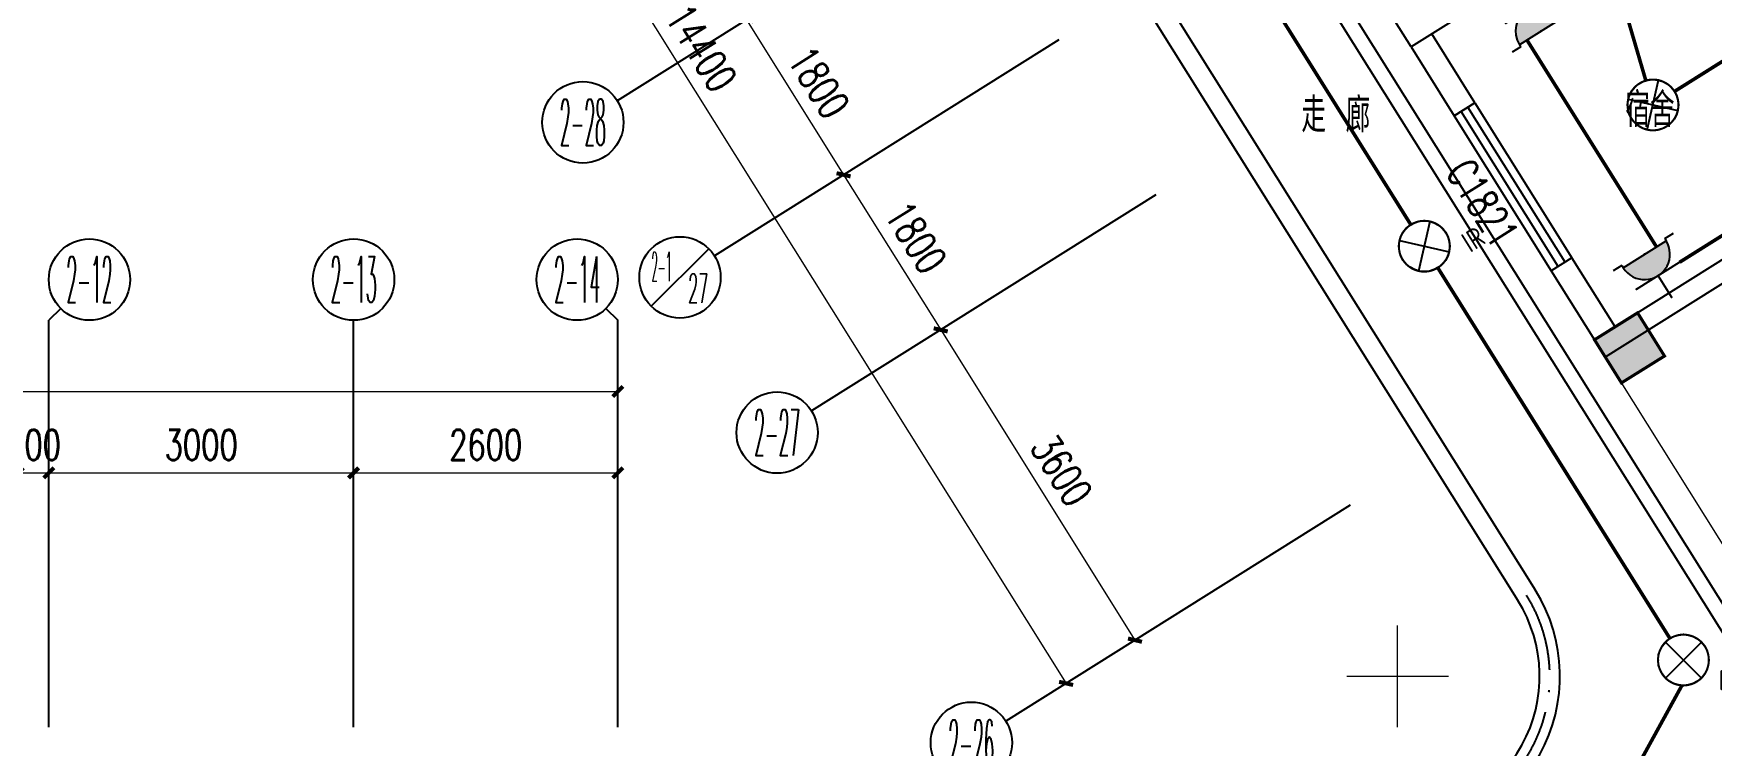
# Model space of a CAD drawing. Extents: x -9422388 to 15610651, y -1992469 to 953794.
# Drawn here: x -2643709 to -2627196, y -198786 to -191787 of the extents above; entities that cross this region are included whole.
import ezdxf
from ezdxf.enums import TextEntityAlignment as Align

# ---------------------------------------------------------------- set-up
doc = ezdxf.new("R2010")
doc.units = 0
doc.header["$LTSCALE"] = 1000
doc.linetypes.add('DOTE', pattern=[2.42, 2, -0.2, 0.02, -0.2])
for name, color, linetype in [('AXIS', 3, 'Continuous'), ('AXIS_TEXT', 7, 'Continuous'), ('C-KZ', 2, 'Continuous'), ('C-Z-HATCH', 253, 'Continuous'), ('CABLETRAY', 4, 'Continuous'), ('DOTE', 1, 'Continuous'), ('EQUIP-插座', 3, 'Continuous'), ('EQUIP-照明', 3, 'Continuous'), ('PUB_TEXT', 7, 'Continuous'), ('WALL', 9, 'Continuous'), ('WALL-PARAPET', 6, 'Continuous'), ('WINDOW', 4, 'Continuous'), ('WINDOW_TEXT', 7, 'Continuous'), ('WIRE-插座', 5, 'Continuous'), ('WIRE-照明', 1, 'Continuous')]:
    doc.layers.add(name, color=color, linetype=linetype)
doc.layers.add('建筑底图', color=8, linetype='Continuous', lineweight=5)
doc.styles.add('_TCH_AXIS', font='COMPLEX', dxfattribs={"bigfont": 'GBCBIG'})
doc.styles.add('_TCH_DIM', font='SIMPLEX', dxfattribs={"bigfont": 'GBCBIG'})
doc.styles.add('_TCH_DIM_T3', font='SIMPLEX', dxfattribs={"width": 0.705882, "bigfont": 'GBCBIG'})
doc.styles.add('_TCH_WINDOW', font='SIMPLEX', dxfattribs={"height": 3.5, "bigfont": 'GBCBIG'})
doc.styles.add('_TEL_ATTDEF', font='GBENOR', dxfattribs={"width": 0.8, "height": 3, "bigfont": 'GBCBIG'})
doc.styles.add('_TEL_DIM', font='SIMPLEX', dxfattribs={"width": 0.8, "height": 3.5, "bigfont": 'HZTXT'})
doc.styles.add('COMPLEX', font='COMPLEX')
doc.styles.get("Standard").update_dxf_attribs({"font": 'gbenor.shx', "bigfont": 'gbcbig.shx'})
doc.dimstyles.new('_TCH_ARCH&&100', dxfattribs={"dimtxt": 297.5, "dimasz": 100, "dimexe": 250, "dimexo": 300, "dimgap": 126.25, "dimtad": 1, "dimdec": 0, "dimzin": 0, "dimdsep": 46, "dimtxsty": '_TCH_DIM_T3', "dimblk": 'ARCHTICK', "dimcen": 0.09, "dimclrt": 7, "dimazin": 2, "dimtfac": 1, "dimtdec": 0, "dimtix": 1, "dimtmove": 2, "dimatfit": 3, "dimfxl": 0, "dimtolj": 1, "dimtzin": 0, "dimarcsym": 0})

# ---------------------------------------------------------------- blocks, each defined once
blk = doc.blocks.new('宿舍楼柱网1')
at = {"layer": 'C-Z-HATCH'}
h = blk.add_hatch(color=0, dxfattribs=at)
h.dxf.hatch_style = 1
h.paths.add_polyline_path([(647235, 151411), (647659, 151675), (647394, 152100), (646970, 151835)])
at = {"layer": 'C-KZ', "color": 0, "const_width": 30}
blk.add_lwpolyline([(647235, 151411), (647659, 151675), (647394, 152100), (646970, 151835), (647235, 151411)], dxfattribs=at)
blk = doc.blocks.new('$TCHSYS$WIN2D')
at = {"color": 0}
for p, q in [((-0.5, 0.5), (0.5, 0.5)), ((-0.5, 0.5), (-0.5, -0.5)), ((0.5, 0.5), (0.5, -0.5)), ((0.5, 0.1667), (-0.5, 0.1667)), ((0.5, -0.1667), (-0.5, -0.1667)), ((-0.5, -0.5), (0.5, -0.5))]:
    blk.add_line(p, q, dxfattribs=at)
blk = doc.blocks.new('_ArchTick')
at = {"color": 0, "linetype": 'ByBlock', "const_width": 0.4}
blk.add_lwpolyline([(-0.5, -0.5), (0.5, 0.5)], dxfattribs=at)
blk = doc.blocks.new('*D626')
at = {"layer": 'AXIS', "color": 0, "lineweight": -2, "transparency": 16777216}
for p, q in [((1875330, -392875), (1875330, -389625)), ((1910030, -392875), (1910030, -389625)), ((1875330, -389875), (1910030, -389875))]:
    blk.add_line(p, q, dxfattribs=at)
at = {"layer": 'Defpoints', "color": 0, "transparency": 16777216}
for p in [(1910030, -389875), (1875330, -393175), (1910030, -393175)]:
    blk.add_point(p, dxfattribs=at)
at = {"layer": 'AXIS', "color": 0, "lineweight": -2, "transparency": 16777216, "xscale": 100, "yscale": 100, "zscale": 100, "rotation": 180}
blk.add_blockref('_ArchTick', (1875330, -389875), dxfattribs=at)
at = {"layer": 'AXIS', "color": 0, "lineweight": -2, "transparency": 16777216, "xscale": 100, "yscale": 100, "zscale": 100}
blk.add_blockref('_ArchTick', (1910030, -389875), dxfattribs=at)
at = {"layer": 'AXIS', "color": 7, "transparency": 16777216, "insert": (1892680, -389600), "char_height": 297.5, "attachment_point": 5, "style": '_TCH_DIM_T3'}
blk.add_mtext('\\A1;34700', dxfattribs=at)
blk = doc.blocks.new('*D649')
at = {"layer": 'AXIS', "color": 0, "lineweight": -2, "transparency": 16777216}
for p, q in [((1909336, -378950), (1906583, -380676)), ((1906794, -380543), (1914442, -392745)), ((1916984, -391152), (1914230, -392878))]:
    blk.add_line(p, q, dxfattribs=at)
at = {"layer": 'Defpoints', "color": 0, "transparency": 16777216}
for p in [(1909591, -378791), (1917238, -390992), (1914442, -392745)]:
    blk.add_point(p, dxfattribs=at)
at = {"layer": 'AXIS', "color": 0, "lineweight": -2, "transparency": 16777216, "xscale": 100, "yscale": 100, "zscale": 100}
for p, rotation in [((1906794, -380543), 122.0782976762229), ((1914442, -392745), 302.0782976762229)]:
    blk.add_blockref('_ArchTick', p, dxfattribs=dict(at, rotation=rotation))
at = {"layer": 'AXIS', "color": 7, "transparency": 16777216, "insert": (1910851, -386498), "char_height": 297.5, "attachment_point": 5, "rotation": 302.0783, "style": '_TCH_DIM_T3'}
blk.add_mtext('\\A1;14400', dxfattribs=at)
blk = doc.blocks.new('*D650')
at = {"layer": 'AXIS', "color": 0, "lineweight": -2, "transparency": 16777216}
for p, q in [((1915072, -388101), (1912996, -389402)), ((1913208, -389269), (1915120, -392320)), ((1916984, -391152), (1914908, -392453))]:
    blk.add_line(p, q, dxfattribs=at)
at = {"layer": 'Defpoints', "color": 0, "transparency": 16777216}
for p in [(1915326, -387942), (1917238, -390992), (1915120, -392320)]:
    blk.add_point(p, dxfattribs=at)
at = {"layer": 'AXIS', "color": 0, "lineweight": -2, "transparency": 16777216, "xscale": 100, "yscale": 100, "zscale": 100}
for p, rotation in [((1913208, -389269), 122.0782976762238), ((1915120, -392320), 302.0782976762238)]:
    blk.add_blockref('_ArchTick', p, dxfattribs=dict(at, rotation=rotation))
at = {"layer": 'AXIS', "color": 7, "transparency": 16777216, "insert": (1914397, -390649), "char_height": 297.5, "attachment_point": 5, "rotation": 302.0783, "style": '_TCH_DIM_T3'}
blk.add_mtext('\\A1;3600', dxfattribs=at)
blk = doc.blocks.new('*D651')
at = {"layer": 'AXIS', "color": 0, "lineweight": -2, "transparency": 16777216}
for p, q in [((1914116, -386576), (1912040, -387877)), ((1912252, -387744), (1913208, -389269)), ((1915072, -388101), (1912996, -389402))]:
    blk.add_line(p, q, dxfattribs=at)
at = {"layer": 'Defpoints', "color": 0, "transparency": 16777216}
for p in [(1914370, -386417), (1915326, -387942), (1913208, -389269)]:
    blk.add_point(p, dxfattribs=at)
at = {"layer": 'AXIS', "color": 0, "lineweight": -2, "transparency": 16777216, "xscale": 100, "yscale": 100, "zscale": 100}
for p, rotation in [((1912252, -387744), 122.0782976762219), ((1913208, -389269), 302.0782976762218)]:
    blk.add_blockref('_ArchTick', p, dxfattribs=dict(at, rotation=rotation))
at = {"layer": 'AXIS', "color": 7, "transparency": 16777216, "insert": (1912963, -388361), "char_height": 297.5, "attachment_point": 5, "rotation": 302.0783, "style": '_TCH_DIM_T3'}
blk.add_mtext('\\A1;1800', dxfattribs=at)
blk = doc.blocks.new('*D652')
at = {"layer": 'AXIS', "color": 0, "lineweight": -2, "transparency": 16777216}
for p, q in [((1913160, -385051), (1911084, -386352)), ((1911296, -386219), (1912252, -387744)), ((1914116, -386576), (1912040, -387877))]:
    blk.add_line(p, q, dxfattribs=at)
at = {"layer": 'Defpoints', "color": 0, "transparency": 16777216}
for p in [(1913414, -384891), (1914370, -386417), (1912252, -387744)]:
    blk.add_point(p, dxfattribs=at)
at = {"layer": 'AXIS', "color": 0, "lineweight": -2, "transparency": 16777216, "xscale": 100, "yscale": 100, "zscale": 100}
for p, rotation in [((1911296, -386219), 122.0782976762212), ((1912252, -387744), 302.0782976762212)]:
    blk.add_blockref('_ArchTick', p, dxfattribs=dict(at, rotation=rotation))
at = {"layer": 'AXIS', "color": 7, "transparency": 16777216, "insert": (1912007, -386836), "char_height": 297.5, "attachment_point": 5, "rotation": 302.0783, "style": '_TCH_DIM_T3'}
blk.add_mtext('\\A1;1800', dxfattribs=at)
blk = doc.blocks.new('*D686')
at = {"layer": 'AXIS', "color": 0, "lineweight": -2, "transparency": 16777216}
for p, q in [((1904130, -392875), (1904130, -390425)), ((1904430, -392875), (1904430, -390425)), ((1904130, -390675), (1904030, -390675)), ((1904130, -390675), (1904430, -390675)), ((1904430, -390675), (1904530, -390675))]:
    blk.add_line(p, q, dxfattribs=at)
at = {"layer": 'Defpoints', "color": 0, "transparency": 16777216}
for p in [(1904430, -390675), (1904130, -393175), (1904430, -393175)]:
    blk.add_point(p, dxfattribs=at)
at = {"layer": 'AXIS', "color": 0, "lineweight": -2, "transparency": 16777216, "xscale": 100, "yscale": 100, "zscale": 100}
blk.add_blockref('_ArchTick', (1904130, -390675), dxfattribs=at)
at = {"layer": 'AXIS', "color": 0, "lineweight": -2, "transparency": 16777216, "xscale": 100, "yscale": 100, "zscale": 100, "rotation": 180}
blk.add_blockref('_ArchTick', (1904430, -390675), dxfattribs=at)
at = {"layer": 'AXIS', "color": 7, "transparency": 16777216, "insert": (1904280, -390400), "char_height": 297.5, "attachment_point": 5, "style": '_TCH_DIM_T3'}
blk.add_mtext('\\A1;300', dxfattribs=at)
blk = doc.blocks.new('*D687')
at = {"layer": 'AXIS', "color": 0, "lineweight": -2, "transparency": 16777216}
for p, q in [((1904430, -392875), (1904430, -390425)), ((1907430, -392875), (1907430, -390425)), ((1904430, -390675), (1907430, -390675))]:
    blk.add_line(p, q, dxfattribs=at)
at = {"layer": 'Defpoints', "color": 0, "transparency": 16777216}
for p in [(1907430, -390675), (1904430, -393175), (1907430, -393175)]:
    blk.add_point(p, dxfattribs=at)
at = {"layer": 'AXIS', "color": 0, "lineweight": -2, "transparency": 16777216, "xscale": 100, "yscale": 100, "zscale": 100, "rotation": 180}
blk.add_blockref('_ArchTick', (1904430, -390675), dxfattribs=at)
at = {"layer": 'AXIS', "color": 0, "lineweight": -2, "transparency": 16777216, "xscale": 100, "yscale": 100, "zscale": 100}
blk.add_blockref('_ArchTick', (1907430, -390675), dxfattribs=at)
at = {"layer": 'AXIS', "color": 7, "transparency": 16777216, "insert": (1905930, -390400), "char_height": 297.5, "attachment_point": 5, "style": '_TCH_DIM_T3'}
blk.add_mtext('\\A1;3000', dxfattribs=at)
blk = doc.blocks.new('*D688')
at = {"layer": 'AXIS', "color": 0, "lineweight": -2, "transparency": 16777216}
for p, q in [((1907430, -392875), (1907430, -390425)), ((1910030, -392875), (1910030, -390425)), ((1907430, -390675), (1910030, -390675))]:
    blk.add_line(p, q, dxfattribs=at)
at = {"layer": 'Defpoints', "color": 0, "transparency": 16777216}
for p in [(1910030, -390675), (1907430, -393175), (1910030, -393175)]:
    blk.add_point(p, dxfattribs=at)
at = {"layer": 'AXIS', "color": 0, "lineweight": -2, "transparency": 16777216, "xscale": 100, "yscale": 100, "zscale": 100, "rotation": 180}
blk.add_blockref('_ArchTick', (1907430, -390675), dxfattribs=at)
at = {"layer": 'AXIS', "color": 0, "lineweight": -2, "transparency": 16777216, "xscale": 100, "yscale": 100, "zscale": 100}
blk.add_blockref('_ArchTick', (1910030, -390675), dxfattribs=at)
at = {"layer": 'AXIS', "color": 7, "transparency": 16777216, "insert": (1908730, -390400), "char_height": 297.5, "attachment_point": 5, "style": '_TCH_DIM_T3'}
blk.add_mtext('\\A1;2600', dxfattribs=at)
blk = doc.blocks.new('_AXISO')
at = {"color": 0}
blk.add_circle((0, 0), 0.5, dxfattribs=at)
at = {"layer": 'AXIS_TEXT', "color": 0, "style": 'COMPLEX', "width": 1.041667}
blk.add_attdef('A', text='', height=0.56, dxfattribs=at).set_placement((-0.25, -0.28), (0.25, -0.28), align=Align.FIT)
blk = doc.blocks.new('$equip$00002530')
for p, q in [((-0.354, 0.354), (0.354, -0.354)), ((0.354, 0.354), (-0.354, -0.354))]:
    blk.add_line(p, q)
at = {"const_width": 0.04}
blk.add_lwpolyline([(0, 0.5, -1), (0, -0.5, -1), (0, 0.5, -2.479085)], format="xyb", dxfattribs=at)
blk.add_circle((0, 0), 0.5)
for p in [(0, 0.5), (-0.5, 0), (0.5, 0), (0, -0.5)]:
    blk.add_point(p)
at = {"color": 7, "style": '_TEL_DIM', "flags": 1}
blk.add_attdef('A', text='', height=0.00002, dxfattribs=at).set_placement((0, 0), align=Align.MIDDLE_CENTER)
at = {"color": 7, "style": '_TEL_DIM'}
blk.add_attdef('$TEXT$', text='', height=0.4, dxfattribs=at).set_placement((0.887, -0.396), align=Align.MIDDLE_CENTER)
blk = doc.blocks.new('$equip$00002539')
for p, q in [((-0.354, 0.354), (0.354, -0.354)), ((0.354, 0.354), (-0.354, -0.354))]:
    blk.add_line(p, q)
at = {"const_width": 0.04}
blk.add_lwpolyline([(-0.5, 0, 1), (0.5, 0, 1), (-0.5, 0, 0.911406)], format="xyb", dxfattribs=at)
blk.add_circle((0, 0), 0.5)
for p in [(0, 0.5), (-0.5, 0), (0.5, 0), (0, -0.5)]:
    blk.add_point(p)
at = {"color": 7, "style": '_TEL_DIM', "flags": 1}
blk.add_attdef('A', text='', height=0.00002, dxfattribs=at).set_placement((0, 0), align=Align.MIDDLE_CENTER)
blk = doc.blocks.new('$equip$00001240')
for p, q in [((-0.5, 1.05), (-0.7, 1.05)), ((-0.5, 1.05), (-0.5, 1)), ((-0.5, 1), (0.5, 1)), ((0.5, 1.05), (0.7, 1.05)), ((0.5, 1.05), (0.5, 1)), ((-0.5, 0.5), (0.5, 0.5)), ((0, 0.5), (0, 0))]:
    blk.add_line(p, q)
blk.add_arc((0, 1), 0.5, 180, 0)
for points in [[(0.433, 0.75), (-0.433, 0.75), (0.5, 1), (-0.5, 1)], [(0.25, 0.567), (-0.25, 0.567), (0.433, 0.75), (-0.433, 0.75)], [(0, 0.5), (0, 0.5), (0.25, 0.567), (-0.25, 0.567)]]:
    blk.add_solid(points)
at = {"layer": 'EQUIP-照明'}
for p in [(0, 1), (-0.5, 0.5), (0.5, 0.5), (0, 0)]:
    blk.add_point(p, dxfattribs=at)
at = {"layer": 'EQUIP-照明', "flags": 9}
blk.add_attdef('A', (0, 0), '', height=0.00002, dxfattribs=at)
blk = doc.blocks.new('4444')
at = {"color": 8}
for points in [[(1919748.4, -389536.7), (1921554.1, -392417.6)], [(1917703.9, -393175.4), (1917703.9, -392175.4)], [(1917203.9, -392675.4), (1918203.9, -392675.4)]]:
    blk.add_lwpolyline(points, dxfattribs=at)
at = {"layer": 'AXIS', "color": 8}
for p, q in [((1913414.3, -384891.4), (1910025, -387015.7)), ((1914370.3, -386416.6), (1910981, -388540.9)), ((1915326.2, -387941.8), (1911936.9, -390066.1)), ((1910359.2, -389036.2), (1910924.9, -388470.5)), ((1904547.4, -389057.6), (1904430.2, -389174.7)), ((1904430.2, -393174.7), (1904430.2, -389174.7)), ((1907430.2, -393174.7), (1907430.2, -389174.7)), ((1909913, -389057.6), (1910030.2, -389174.7)), ((1910030.2, -393174.7), (1910030.2, -389174.7)), ((1917238.1, -390992.1), (1913848.8, -393116.4))]:
    blk.add_line(p, q, dxfattribs=at)
blk.add_circle((1910642, -388753.3), 400, dxfattribs=at)
at = {"layer": 'DOTE', "color": 8, "linetype": 'DOTE'}
blk.add_arc((1917702.6, -392674.7), 1500, 270, 32.0783, dxfattribs=at)
at = {"layer": 'WALL', "color": 8}
for p, q in [((1917836.6, -386486.4), (1916774.4, -384791.7)), ((1919700.7, -385318), (1917836.6, -386486.4)), ((1918464.8, -387036.8), (1918039.9, -386358.9)), ((1917836.6, -386486.4), (1918261.4, -387164.2)), ((1918261.4, -387164.2), (1918464.8, -387036.8)), ((1922438.4, -387614.7), (1919642.2, -389367.3)), ((1922629.3, -387731.1), (1919748.4, -389536.7)), ((1919420.7, -388562), (1919217.4, -388689.4)), ((1919217.4, -388689.4), (1919642.2, -389367.3)), ((1919845.6, -389239.8), (1919420.7, -388562)), ((1919748.4, -389536.7), (1919642.2, -389367.3))]:
    blk.add_line(p, q, dxfattribs=at)
at = {"layer": 'WALL-PARAPET', "color": 8}
for p, q in [((1910300.1, -378228), (1918888.8, -391931.2)), ((1910575.7, -378291.2), (1919058.3, -391825))]:
    blk.add_line(p, q, dxfattribs=at)
for radius in [1600, 1400]:
    blk.add_arc((1917702.6, -392674.7), radius, 270.00004, 32.0783, dxfattribs=at)
at = {"color": 8}
blk.add_blockref('宿舍楼柱网1', (1272672.3, -541201.1), dxfattribs=at)
at = {"layer": 'AXIS', "color": 8}
ref = blk.add_blockref('_AXISO', (1909686.1, -387228.1), dxfattribs=dict(at, xscale=800, yscale=800, zscale=800))
ref.add_attrib('A', '2-28', dxfattribs={"layer": 'AXIS_TEXT', "color": 8, "height": 452.55, "style": '_TCH_AXIS', "width": 0.2625}).set_placement((1909459.8, -387454.4), (1909912.4, -387454.4), align=Align.FIT)
ref = blk.add_blockref('_AXISO', (1904830.2, -388774.7), dxfattribs=dict(at, xscale=800, yscale=800, zscale=800))
ref.add_attrib('A', '2-12', dxfattribs={"layer": 'AXIS_TEXT', "color": 8, "height": 452.55, "style": '_TCH_AXIS', "width": 0.28}).set_placement((1904603.9, -389001), (1905056.5, -389001), align=Align.FIT)
ref = blk.add_blockref('_AXISO', (1907430.2, -388774.7), dxfattribs=dict(at, xscale=800, yscale=800, zscale=800))
ref.add_attrib('A', '2-13', dxfattribs={"layer": 'AXIS_TEXT', "color": 8, "height": 452.55, "style": '_TCH_AXIS', "width": 0.28}).set_placement((1907203.9, -389001), (1907656.5, -389001), align=Align.FIT)
ref = blk.add_blockref('_AXISO', (1909630.2, -388774.7), dxfattribs=dict(at, xscale=800, yscale=800, zscale=800))
ref.add_attrib('A', '2-14', dxfattribs={"layer": 'AXIS_TEXT', "color": 8, "height": 452.55, "style": '_TCH_AXIS', "width": 0.272727}).set_placement((1909403.9, -389001), (1909856.5, -389001), align=Align.FIT)
ref = blk.add_blockref('_AXISO', (1911598, -390278.5), dxfattribs=dict(at, xscale=800, yscale=800, zscale=800))
ref.add_attrib('A', '2-27', dxfattribs={"layer": 'AXIS_TEXT', "color": 8, "height": 452.55, "style": '_TCH_AXIS', "width": 0.2625}).set_placement((1911371.7, -390504.8), (1911824.3, -390504.8), align=Align.FIT)
ref = blk.add_blockref('_AXISO', (1913509.9, -393328.9), dxfattribs=dict(at, xscale=800, yscale=800, zscale=800))
ref.add_attrib('A', '2-26', dxfattribs={"layer": 'AXIS_TEXT', "color": 8, "height": 452.55, "style": '_TCH_AXIS', "width": 0.2625}).set_placement((1913283.6, -393555.1), (1913736.1, -393555.1), align=Align.FIT)
at = {"layer": 'WINDOW', "color": 8}
ref = blk.add_blockref('$TCHSYS$WIN2D', (1918841.1, -387863.1), dxfattribs=dict(at, xscale=-1800, yscale=-240, zscale=-1800, rotation=122.078297676223))
ref.add_attrib('A', 'C1821', (1918173.9, -387716.7), dxfattribs={"layer": 'WINDOW_TEXT', "color": 8, "height": 297.5, "rotation": 302.0783, "style": '_TCH_WINDOW', "width": 0.705882})
at = {"layer": 'AXIS_TEXT', "color": 7, "style": '_TCH_AXIS'}
for s, width, p, p2 in [('2-1', 0.266804, (1910362, -388789.1), (1910562, -388789.1)), ('27', 0.431594, (1910722, -389003.8), (1910922, -389003.8))]:
    blk.add_text(s, height=286.22, dxfattribs=dict(at, width=width)).set_placement(p, p2, align=Align.FIT)
at = {"layer": 'PUB_TEXT', "color": 8, "style": '_TCH_DIM'}
for s, height, p in [('宿舍', 337.59, (1919945.2, -387274.1)), ('走', 337.6, (1916757.3, -387325.3)), ('廊', 337.6, (1917193.1, -387325.3))]:
    blk.add_text(s, height=height, dxfattribs=at).set_placement(p)
at = {"layer": 'AXIS', "color": 8}
for p1, p2, distance, picture, middle in [((1909590.6, -378790.7), (1917238.2, -390992.4), -3300, '*D649', (1910851.3, -386498)), ((1913414.3, -384891.4), (1914370.3, -386416.6), -2500, '*D652', (1912007, -386835.6)), ((1914370.3, -386416.6), (1915326.2, -387941.8), -2500, '*D651', (1912962.9, -388360.8)), ((1915326.2, -387941.8), (1917238.2, -390992.4), -2500, '*D650', (1914396.9, -390648.7)), ((1875330.2, -393174.7), (1910030.2, -393174.7), 3300, '*D626', (1892680.2, -389599.7)), ((1904130.2, -393174.7), (1904430.2, -393174.7), 2500, '*D686', (1904280.2, -390399.7)), ((1904430.2, -393174.7), (1907430.2, -393174.7), 2500, '*D687', (1905930.2, -390399.7)), ((1907430.2, -393174.7), (1910030.2, -393174.7), 2500, '*D688', (1908730.2, -390399.7))]:
    dim = blk.add_aligned_dim(p1=p1, p2=p2, distance=distance, dimstyle='_TCH_ARCH&&100', dxfattribs=at)
    dim.commit()
    dim.dimension.update_dxf_attribs({"geometry": picture, "text_midpoint": middle})

msp = doc.modelspace()

# ---------------------------------------------------------------- linework, layer by layer
at = {"layer": 'CABLETRAY'}
for p, q in [((-2626584.56336, -198478.03354), (-2633356.04144, -187674.28411)), ((-2633228.94297, -187594.62246), (-2626457.46489, -198398.37189))]:
    msp.add_line(p, q, dxfattribs=at)
at = {"layer": 'WIRE-插座', "linetype": 'Continuous', "const_width": 35}
for points in [[(-2627736.96877, -193883.05585), (-2629011.55518, -191849.48031)], [(-2626683.58276, -193517.87074), (-2627508.8755, -194035.1404)]]:
    msp.add_lwpolyline(points, dxfattribs=at)
at = {"layer": 'WIRE-照明', "linetype": 'Continuous', "const_width": 35}
for points in [[(-2632544.31595, -189852.80447), (-2630154.46643, -193665.75861)], [(-2624805.55124, -190629.50337), (-2627559.35145, -192355.5058)], [(-2627841.47739, -192248.36148), (-2628208.10868, -190997.06773)], [(-2629888.92759, -194089.42019), (-2627604.09787, -197734.81011)], [(-2628834.93383, -200650.68221), (-2627486.07396, -198196.20223)]]:
    msp.add_lwpolyline(points, dxfattribs=at)

# ---------------------------------------------------------------- block references
at = {"layer": 'EQUIP-插座'}
for p, xscale, yscale, zscale, rotation in [((-2629140.04205, -191339.91852), 500.0000000000001, 500.0000000000001, 500.0000000000001, 212.0782976762183), ((-2627587.93687, -194379.7406), 499.9999999999999, 499.9999999999999, 499.9999999999999, 32.07829767621829)]:
    msp.add_blockref('$equip$00001240', p, dxfattribs=dict(at, xscale=xscale, yscale=yscale, zscale=zscale, rotation=rotation))
at = {"layer": 'EQUIP-照明', "xscale": 499.9999999999999, "yscale": 499.9999999999999, "zscale": 499.9999999999999, "rotation": 122.0782976762184}
msp.add_blockref('$equip$00002539', (-2627771.18225, -192488.2752), dxfattribs=at)
at = {"layer": 'EQUIP-照明'}
ref = msp.add_blockref('$equip$00002530', (-2630021.69701, -193877.5894), dxfattribs=dict(at, xscale=500, yscale=500, zscale=500, rotation=32.07829767622409))
ref.add_attrib('$TEXT$', 'IR', dxfattribs={"layer": '0', "color": 7, "height": 200, "rotation": 32.078297676, "style": '_TEL_ATTDEF'}).set_placement((-2629540.6765, -193809.71057), align=Align.MIDDLE_CENTER)
ref = msp.add_blockref('$equip$00002530', (-2627471.32728, -197946.64277), dxfattribs=dict(at, xscale=500, yscale=500, zscale=500))
ref.add_attrib('$TEXT$', 'IR', dxfattribs={"layer": '0', "color": 7, "height": 200, "style": '_TEL_ATTDEF'}).set_placement((-2627027.69854, -198144.58671), align=Align.MIDDLE_CENTER)
at = {"layer": '建筑底图', "color": 8}
msp.add_blockref('4444', (-4547988.93389, 194568.76239), dxfattribs=at)

doc.saveas('drawing.dxf')
